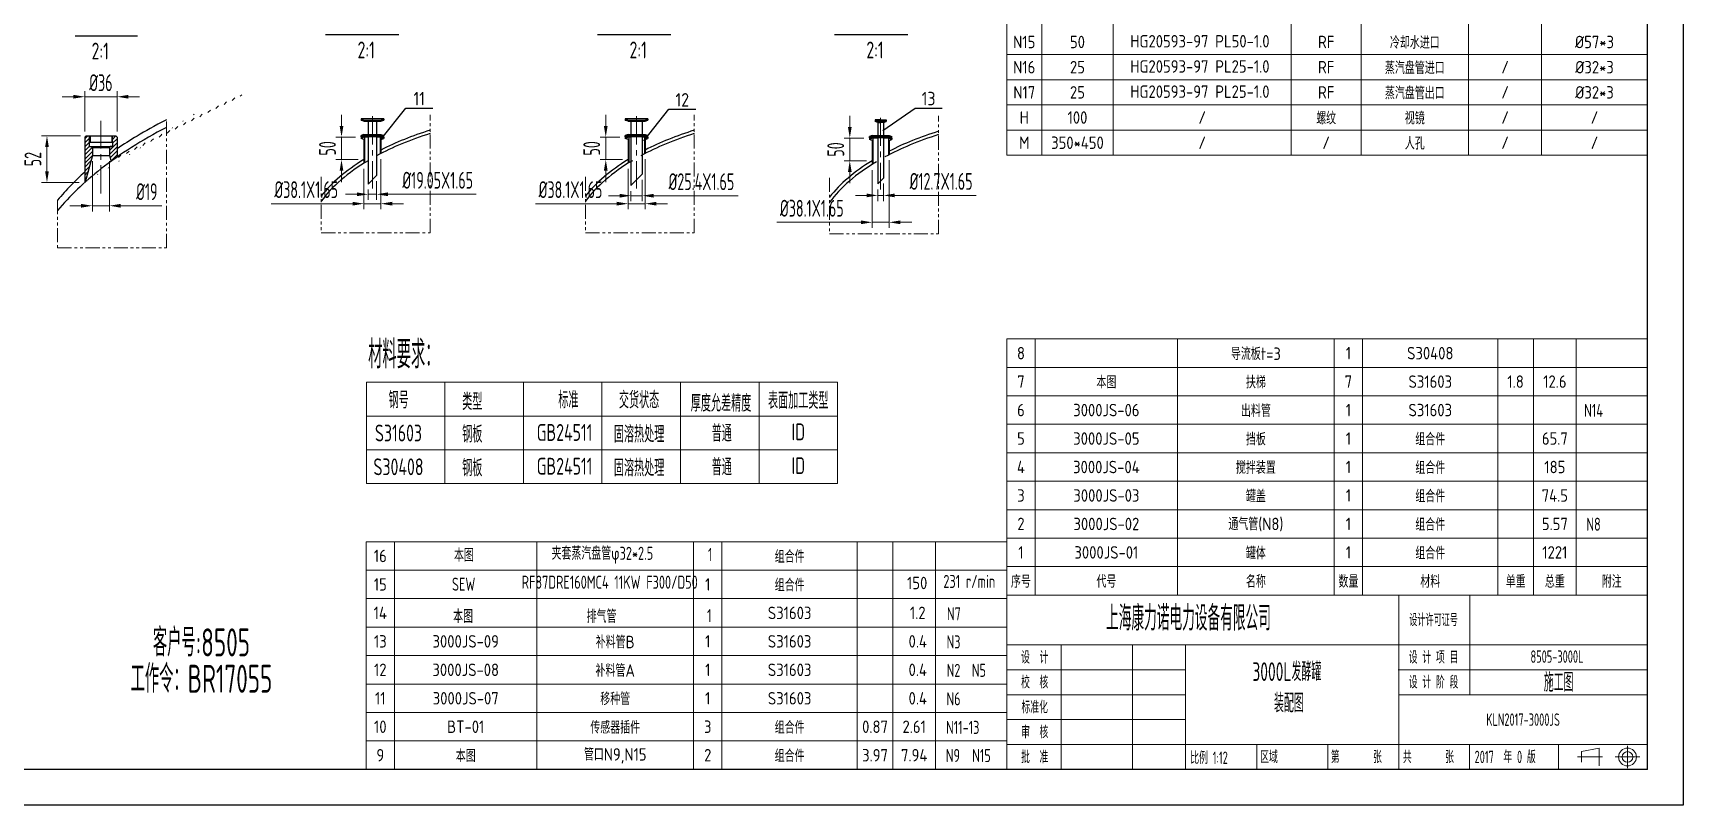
# Model space of a CAD drawing. Header units: millimetres. Extents: x -10 to 6019072, y -115569 to 2.
# Drawn here: x 6011729 to 6019072, y -115569 to -112132 of the extents above; entities that cross this region are included whole.
import ezdxf
from ezdxf.enums import TextEntityAlignment as Align

# ---------------------------------------------------------------- set-up
doc = ezdxf.new("R2010")
doc.units = ezdxf.units.MM
doc.header["$LTSCALE"] = 1000
for name, pattern in [('CENTER', [2, 1.25, -0.25, 0.25, -0.25]), ('DASHED', [0.75, 0.5, -0.25]), ('PHANTOM', [2.5, 1.25, -0.25, 0.25, -0.25, 0.25, -0.25])]:
    doc.linetypes.add(name, pattern=pattern)
doc.layers.get('0').update_dxf_attribs({"lineweight": 25})
for name, color, linetype in [('00', 7, 'Continuous'), ('item', 7, 'Continuous'), ('Layer4', 3, 'Continuous')]:
    doc.layers.add(name, color=color, linetype=linetype)
for name, color, linetype, lineweight in [('1轮廓实线层', 7, 'Continuous', 25), ('6文字层', 4, 'Continuous', 15), ('9双点划线层', 6, 'PHANTOM', 9), ('HATCH', 2, 'Continuous', 18), ('TXT', 4, 'Continuous', 18), ('中心线', 1, 'CENTER', 9), ('粗实线', 3, 'Continuous', 30), ('虚线', 4, 'DASHED', 9)]:
    doc.layers.add(name, color=color, linetype=linetype, lineweight=lineweight)
doc.styles.add('HZ', font='gbenor.shx', dxfattribs={"bigfont": 'gbcbig.shx'})
doc.styles.get("Standard").update_dxf_attribs({"font": 'gbenor.shx', "width": 0.707, "bigfont": 'gbcbig.shx'})
doc.dimstyles.new('STANDARD$0', dxfattribs={"dimscale": 50, "dimtxt": 1.5, "dimasz": 1, "dimexe": 0.5, "dimexo": 0.5, "dimgap": 0.5, "dimtad": 1, "dimdec": 1, "dimdsep": 46, "dimtxsty": 'Standard', "dimcen": 0.09, "dimclrd": 2, "dimclre": 2, "dimclrt": 2, "dimadec": 0, "dimazin": 0, "dimtfac": 1, "dimtdec": 1, "dimtmove": 0, "dimatfit": 3, "dimfxl": 0, "dimtolj": 1, "dimtzin": 0, "dimlwd": 13, "dimlwe": 13, "dimarcsym": 0})

# ---------------------------------------------------------------- blocks, each defined once
blk = doc.blocks.new('*D506')
at = {"layer": '00', "color": 2, "linetype": 'CENTER', "lineweight": 13, "transparency": 16777216}
for p, q in [((6011940, -112589.4), (6011766, -112589.4)), ((6011791, -112747.6), (6011791, -112639.4)), ((6011934, -112797.6), (6011766, -112797.6))]:
    blk.add_line(p, q, dxfattribs=at)
at = {"layer": '00', "color": 2, "linetype": 'CENTER', "transparency": 16777216}
for points in [[(6011782.7, -112639.4), (6011799.3, -112639.4), (6011791, -112589.4)], [(6011782.7, -112747.6), (6011799.3, -112747.6), (6011791, -112797.6)]]:
    blk.add_solid(points, dxfattribs=at)
at = {"layer": 'Defpoints', "color": 0, "linetype": 'CENTER', "transparency": 16777216}
for p in [(6011791, -112589.4), (6011965, -112589.4), (6011959, -112797.6)]:
    blk.add_point(p, dxfattribs=at)
at = {"layer": '00', "color": 2, "linetype": 'CENTER', "transparency": 16777216, "insert": (6011728.5, -112693.5), "char_height": 75, "attachment_point": 5, "rotation": 90}
blk.add_mtext('\\A1;{52}{}{}', dxfattribs=at)
blk = doc.blocks.new('*D507')
at = {"layer": '00', "color": 2, "linetype": 'CENTER', "lineweight": 13, "transparency": 16777216}
for p, q in [((6011909, -112415.8), (6011859, -112415.8)), ((6011959, -112570.4), (6011959, -112390.8)), ((6012103, -112415.8), (6011959, -112415.8)), ((6012103, -112570.4), (6012103, -112390.8)), ((6012153, -112415.8), (6012203, -112415.8))]:
    blk.add_line(p, q, dxfattribs=at)
at = {"layer": '00', "color": 2, "linetype": 'CENTER', "transparency": 16777216}
for points in [[(6011909, -112407.5), (6011909, -112424.1), (6011959, -112415.8)], [(6012153, -112407.5), (6012153, -112424.1), (6012103, -112415.8)]]:
    blk.add_solid(points, dxfattribs=at)
at = {"layer": 'Defpoints', "color": 0, "linetype": 'CENTER', "transparency": 16777216}
for p in [(6011959, -112415.8), (6011959, -112595.4), (6012103, -112595.4)]:
    blk.add_point(p, dxfattribs=at)
at = {"layer": '00', "color": 2, "linetype": 'CENTER', "transparency": 16777216, "insert": (6012031, -112353.3), "char_height": 75, "attachment_point": 5}
blk.add_mtext('\\A1;{%%c36}{}{}', dxfattribs=at)
blk = doc.blocks.new('*D508')
at = {"layer": '00', "color": 2, "linetype": 'CENTER', "lineweight": 13, "transparency": 16777216}
for p, q in [((6011993, -112702.4), (6011993, -112926.1)), ((6012069, -112702.4), (6012069, -112926.1)), ((6011943, -112901.1), (6011893, -112901.1)), ((6011993, -112901.1), (6012069, -112901.1)), ((6012119, -112901.1), (6012301.7, -112901.1))]:
    blk.add_line(p, q, dxfattribs=at)
at = {"layer": '00', "color": 2, "linetype": 'CENTER', "transparency": 16777216}
for points in [[(6011943, -112892.8), (6011943, -112909.5), (6011993, -112901.1)], [(6012119, -112892.8), (6012119, -112909.5), (6012069, -112901.1)]]:
    blk.add_solid(points, dxfattribs=at)
at = {"layer": 'Defpoints', "color": 0, "linetype": 'CENTER', "transparency": 16777216}
for p in [(6011993, -112677.4), (6012069, -112677.4), (6012069, -112901.1)]:
    blk.add_point(p, dxfattribs=at)
at = {"layer": '00', "color": 2, "linetype": 'CENTER', "transparency": 16777216, "insert": (6012235.4, -112838.6), "char_height": 75, "attachment_point": 5}
blk.add_mtext('\\A1;%%C19', dxfattribs=at)
blk = doc.blocks.new('*D547')
at = {"layer": '00', "color": 2, "linetype": 'CENTER', "lineweight": 13, "transparency": 16777216}
for p, q in [((6013101.8, -112545.6), (6013101.8, -112495.6)), ((6013163.8, -112595.6), (6013076.8, -112595.6)), ((6013101.8, -112595.6), (6013101.8, -112695.6)), ((6013176.1, -112695.6), (6013076.8, -112695.6)), ((6013101.8, -112745.6), (6013101.8, -112795.6))]:
    blk.add_line(p, q, dxfattribs=at)
at = {"layer": '00', "color": 2, "linetype": 'CENTER', "transparency": 16777216}
for points in [[(6013093.5, -112545.6), (6013110.2, -112545.6), (6013101.8, -112595.6)], [(6013093.5, -112745.6), (6013110.2, -112745.6), (6013101.8, -112695.6)]]:
    blk.add_solid(points, dxfattribs=at)
at = {"layer": 'Defpoints', "color": 0, "linetype": 'CENTER', "transparency": 16777216}
for p in [(6013188.8, -112595.6), (6013101.8, -112695.6), (6013201.1, -112695.6)]:
    blk.add_point(p, dxfattribs=at)
at = {"layer": '00', "color": 2, "linetype": 'CENTER', "transparency": 16777216, "insert": (6013039.3, -112645.6), "char_height": 75, "attachment_point": 5, "rotation": 90}
blk.add_mtext('\\A1;50', dxfattribs=at)
blk = doc.blocks.new('*D548')
at = {"layer": '00', "color": 2, "linetype": 'CENTER', "lineweight": 13, "transparency": 16777216}
for p, q in [((6013277.3, -112693.7), (6013277.3, -112916.9)), ((6013201.1, -112737), (6013201.1, -112916.9)), ((6013151.1, -112891.9), (6012788.5, -112891.9)), ((6013277.3, -112891.9), (6013201.1, -112891.9)), ((6013327.3, -112891.9), (6013377.3, -112891.9))]:
    blk.add_line(p, q, dxfattribs=at)
at = {"layer": '00', "color": 2, "linetype": 'CENTER', "transparency": 16777216}
for points in [[(6013151.1, -112883.6), (6013151.1, -112900.2), (6013201.1, -112891.9)], [(6013327.3, -112883.6), (6013327.3, -112900.2), (6013277.3, -112891.9)]]:
    blk.add_solid(points, dxfattribs=at)
at = {"layer": 'Defpoints', "color": 0, "linetype": 'CENTER', "transparency": 16777216}
for p in [(6013201.1, -112712), (6013277.3, -112668.7), (6013201.1, -112891.9)]:
    blk.add_point(p, dxfattribs=at)
at = {"layer": '00', "color": 2, "linetype": 'CENTER', "transparency": 16777216, "insert": (6012944.8, -112829.4), "char_height": 75, "attachment_point": 5}
blk.add_mtext('\\A1;{%%c38.1X1.65', dxfattribs=at)
blk = doc.blocks.new('*D549')
at = {"layer": '00', "color": 2, "linetype": 'CENTER', "lineweight": 13, "transparency": 16777216}
for p, q in [((6013170.1, -112850.1), (6013120.1, -112850.1)), ((6013220.1, -112829.4), (6013220.1, -112875.1)), ((6013220.1, -112850.1), (6013258.2, -112850.1)), ((6013258.2, -112791.3), (6013258.2, -112875.1)), ((6013308.2, -112850.1), (6013701.8, -112850.1))]:
    blk.add_line(p, q, dxfattribs=at)
at = {"layer": '00', "color": 2, "linetype": 'CENTER', "transparency": 16777216}
for points in [[(6013170.1, -112841.8), (6013170.1, -112858.4), (6013220.1, -112850.1)], [(6013308.2, -112841.8), (6013308.2, -112858.4), (6013258.2, -112850.1)]]:
    blk.add_solid(points, dxfattribs=at)
at = {"layer": 'Defpoints', "color": 0, "linetype": 'CENTER', "transparency": 16777216}
for p in [(6013258.2, -112766.3), (6013220.1, -112804.4), (6013258.2, -112850.1)]:
    blk.add_point(p, dxfattribs=at)
at = {"layer": '00', "color": 2, "linetype": 'CENTER', "transparency": 16777216, "insert": (6013530, -112787.6), "char_height": 75, "attachment_point": 5}
blk.add_mtext('\\A1;{%%c19.05X1.65', dxfattribs=at)
blk = doc.blocks.new('*D557')
at = {"layer": '00', "color": 2, "linetype": 'CENTER', "lineweight": 13, "transparency": 16777216}
for p, q in [((6014277.9, -112545.6), (6014277.9, -112495.6)), ((6014339.8, -112595.6), (6014252.9, -112595.6)), ((6014277.9, -112595.6), (6014277.9, -112695.6)), ((6014352.1, -112695.6), (6014252.9, -112695.6)), ((6014277.9, -112745.6), (6014277.9, -112795.6))]:
    blk.add_line(p, q, dxfattribs=at)
at = {"layer": '00', "color": 2, "linetype": 'CENTER', "transparency": 16777216}
for points in [[(6014269.5, -112545.6), (6014286.2, -112545.6), (6014277.9, -112595.6)], [(6014269.5, -112745.6), (6014286.2, -112745.6), (6014277.9, -112695.6)]]:
    blk.add_solid(points, dxfattribs=at)
at = {"layer": 'Defpoints', "color": 0, "linetype": 'CENTER', "transparency": 16777216}
for p in [(6014364.8, -112595.6), (6014277.9, -112695.6), (6014377.1, -112695.6)]:
    blk.add_point(p, dxfattribs=at)
at = {"layer": '00', "color": 2, "linetype": 'CENTER', "transparency": 16777216, "insert": (6014215.4, -112645.6), "char_height": 75, "attachment_point": 5, "rotation": 90}
blk.add_mtext('\\A1;50', dxfattribs=at)
blk = doc.blocks.new('*D558')
at = {"layer": '00', "color": 2, "linetype": 'CENTER', "lineweight": 13, "transparency": 16777216}
for p, q in [((6014453.3, -112693.7), (6014453.3, -112916.9)), ((6014377.1, -112737), (6014377.1, -112916.9)), ((6014327.1, -112891.9), (6013964.6, -112891.9)), ((6014453.3, -112891.9), (6014377.1, -112891.9)), ((6014503.3, -112891.9), (6014553.3, -112891.9))]:
    blk.add_line(p, q, dxfattribs=at)
at = {"layer": '00', "color": 2, "linetype": 'CENTER', "transparency": 16777216}
for points in [[(6014327.1, -112883.6), (6014327.1, -112900.2), (6014377.1, -112891.9)], [(6014503.3, -112883.6), (6014503.3, -112900.2), (6014453.3, -112891.9)]]:
    blk.add_solid(points, dxfattribs=at)
at = {"layer": 'Defpoints', "color": 0, "linetype": 'CENTER', "transparency": 16777216}
for p in [(6014377.1, -112712), (6014453.3, -112668.7), (6014377.1, -112891.9)]:
    blk.add_point(p, dxfattribs=at)
at = {"layer": '00', "color": 2, "linetype": 'CENTER', "transparency": 16777216, "insert": (6014120.9, -112829.4), "char_height": 75, "attachment_point": 5}
blk.add_mtext('\\A1;{%%c38.1X1.65', dxfattribs=at)
blk = doc.blocks.new('*D559')
at = {"layer": '00', "color": 2, "linetype": 'CENTER', "lineweight": 13, "transparency": 16777216}
for p, q in [((6014440.6, -112785), (6014440.6, -112881.4)), ((6014339.8, -112856.4), (6014289.8, -112856.4)), ((6014389.8, -112835.8), (6014389.8, -112881.4)), ((6014389.8, -112856.4), (6014440.6, -112856.4)), ((6014490.6, -112856.4), (6014866.4, -112856.4))]:
    blk.add_line(p, q, dxfattribs=at)
at = {"layer": '00', "color": 2, "linetype": 'CENTER', "transparency": 16777216}
for points in [[(6014339.8, -112848.1), (6014339.8, -112864.8), (6014389.8, -112856.4)], [(6014490.6, -112848.1), (6014490.6, -112864.8), (6014440.6, -112856.4)]]:
    blk.add_solid(points, dxfattribs=at)
at = {"layer": 'Defpoints', "color": 0, "linetype": 'CENTER', "transparency": 16777216}
for p in [(6014440.6, -112760), (6014389.8, -112810.8), (6014440.6, -112856.4)]:
    blk.add_point(p, dxfattribs=at)
at = {"layer": '00', "color": 2, "linetype": 'CENTER', "transparency": 16777216, "insert": (6014703.5, -112793.9), "char_height": 75, "attachment_point": 5}
blk.add_mtext('\\A1;{%%c25.4X1.65', dxfattribs=at)
blk = doc.blocks.new('*D560')
at = {"layer": '00', "color": 2, "linetype": 'CENTER', "lineweight": 13, "transparency": 16777216}
for p, q in [((6015363.9, -112550.5), (6015363.9, -112500.5)), ((6015425.9, -112600.5), (6015338.9, -112600.5)), ((6015363.9, -112600.5), (6015363.9, -112700.6)), ((6015438.2, -112700.6), (6015338.9, -112700.6)), ((6015363.9, -112750.6), (6015363.9, -112800.6))]:
    blk.add_line(p, q, dxfattribs=at)
at = {"layer": '00', "color": 2, "linetype": 'CENTER', "transparency": 16777216}
for points in [[(6015355.6, -112550.5), (6015372.3, -112550.5), (6015363.9, -112600.5)], [(6015355.6, -112750.6), (6015372.3, -112750.6), (6015363.9, -112700.6)]]:
    blk.add_solid(points, dxfattribs=at)
at = {"layer": 'Defpoints', "color": 0, "linetype": 'CENTER', "transparency": 16777216}
for p in [(6015450.9, -112600.5), (6015363.9, -112700.6), (6015463.2, -112700.6)]:
    blk.add_point(p, dxfattribs=at)
at = {"layer": '00', "color": 2, "linetype": 'CENTER', "transparency": 16777216, "insert": (6015301.4, -112650.6), "char_height": 75, "attachment_point": 5, "rotation": 90}
blk.add_mtext('\\A1;50', dxfattribs=at)
blk = doc.blocks.new('*D561')
at = {"layer": '00', "color": 2, "linetype": 'CENTER', "lineweight": 13, "transparency": 16777216}
for p, q in [((6015539.4, -112698.7), (6015539.4, -112999.8)), ((6015463.2, -112742), (6015463.2, -112999.8)), ((6015413.2, -112974.8), (6015038.6, -112974.8)), ((6015539.4, -112974.8), (6015463.2, -112974.8)), ((6015589.4, -112974.8), (6015639.4, -112974.8))]:
    blk.add_line(p, q, dxfattribs=at)
at = {"layer": '00', "color": 2, "linetype": 'CENTER', "transparency": 16777216}
for points in [[(6015413.2, -112966.4), (6015413.2, -112983.1), (6015463.2, -112974.8)], [(6015589.4, -112966.4), (6015589.4, -112983.1), (6015539.4, -112974.8)]]:
    blk.add_solid(points, dxfattribs=at)
at = {"layer": 'Defpoints', "color": 0, "linetype": 'CENTER', "transparency": 16777216}
for p in [(6015463.2, -112717), (6015539.4, -112673.7), (6015463.2, -112974.8)]:
    blk.add_point(p, dxfattribs=at)
at = {"layer": '00', "color": 2, "linetype": 'CENTER', "transparency": 16777216, "insert": (6015194.9, -112912.3), "char_height": 75, "attachment_point": 5}
blk.add_mtext('\\A1;{%%c38.1X1.65', dxfattribs=at)
blk = doc.blocks.new('*D562')
at = {"layer": '00', "color": 2, "linetype": 'CENTER', "lineweight": 13, "transparency": 16777216}
for p, q in [((6015438.6, -112855.1), (6015388.6, -112855.1)), ((6015488.6, -112828.1), (6015488.6, -112880.1)), ((6015488.6, -112855.1), (6015514, -112855.1)), ((6015514, -112802.7), (6015514, -112880.1)), ((6015564, -112855.1), (6015926.5, -112855.1))]:
    blk.add_line(p, q, dxfattribs=at)
at = {"layer": '00', "color": 2, "linetype": 'CENTER', "transparency": 16777216}
for points in [[(6015438.6, -112846.8), (6015438.6, -112863.4), (6015488.6, -112855.1)], [(6015564, -112846.8), (6015564, -112863.4), (6015514, -112855.1)]]:
    blk.add_solid(points, dxfattribs=at)
at = {"layer": 'Defpoints', "color": 0, "linetype": 'CENTER', "transparency": 16777216}
for p in [(6015514, -112777.7), (6015488.6, -112803.1), (6015514, -112855.1)]:
    blk.add_point(p, dxfattribs=at)
at = {"layer": '00', "color": 2, "linetype": 'CENTER', "transparency": 16777216, "insert": (6015770.3, -112792.6), "char_height": 75, "attachment_point": 5}
blk.add_mtext('\\A1;{%%c12.7X1.65', dxfattribs=at)

msp = doc.modelspace()

# ---------------------------------------------------------------- hatches: boundary and pattern name
at = {"layer": 'HATCH'}
h = msp.add_hatch(dxfattribs=at)
h.set_pattern_fill('ANSI31', color=256, scale=4, style=0)
h.set_pattern_definition([(45, (5941871.257, -61870.678), (-8.9802561, 8.9802561), [])])
edge = h.paths.add_edge_path()
edge.add_line((6011993.01, -112642.23), (6011990.24, -112637.43))
edge.add_line((6011990.24, -112637.43), (6011979.01, -112637.43))
edge.add_line((6011979.01, -112637.43), (6011979.01, -112617.43))
edge.add_line((6011979.01, -112617.43), (6011979.01, -112589.43))
edge.add_line((6011979.01, -112589.43), (6011965.01, -112589.43))
edge.add_line((6011965.01, -112589.43), (6011959.01, -112595.43))
edge.add_line((6011959.01, -112595.43), (6011959.01, -112797.62))
edge.add_ellipse((6014053.84, -113383.22), major_axis=(-2400, 0), ratio=0.5, start_angle=330.675792, end_angle=330.790987, ccw=False)
edge.add_line((6011961.37, -112795.52), (6011993.01, -112677.43))
edge.add_line((6011993.01, -112677.43), (6011993.01, -112642.23))
edge = h.paths.add_edge_path()
edge.add_line((6012103.01, -112595.43), (6012097.01, -112589.43))
edge.add_line((6012097.01, -112589.43), (6012083.01, -112589.43))
edge.add_line((6012083.01, -112589.43), (6012083.01, -112617.43))
edge.add_line((6012083.01, -112617.43), (6012083.01, -112637.43))
edge.add_line((6012083.01, -112637.43), (6012071.78, -112637.43))
edge.add_line((6012071.78, -112637.43), (6012069.01, -112642.23))
edge.add_line((6012069.01, -112642.23), (6012069.01, -112677.43))
edge.add_line((6012069.01, -112677.43), (6012075.99, -112703.49))
edge.add_ellipse((6014053.84, -113383.22), major_axis=(-2400, 0), ratio=0.5, start_angle=324.374866, end_angle=325.497621, ccw=False)
edge.add_line((6012103.01, -112684.24), (6012103.01, -112595.43))
h.paths.add_polyline_path([(6012083.01, -112589.43), (6012079.01, -112589.43), (6012079.01, -112617.43), (6012083.01, -112617.43)], flags=17)
h.paths.add_polyline_path([(6011983.01, -112589.43), (6011979.01, -112589.43), (6011979.01, -112617.43), (6011983.01, -112617.43)], flags=17)

# ---------------------------------------------------------------- linework, layer by layer
for p, q in [((6019072.01, -106159.92), (6019072.01, -115568.88)), ((6018913.61, -115410.48), (6018913.61, -106318.32)), ((6018913.61, -115410.48), (6006146.57, -115410.48)), ((6019072.01, -115568.88), (6005750.57, -115568.88))]:
    msp.add_line(p, q)
at = {"layer": '1轮廓实线层', "ltscale": 14}
for p, q in [((6013188.77, -112514.09), (6013188.77, -112519.79)), ((6013289.57, -112514.09), (6013188.77, -112514.09)), ((6013201.07, -112524.26), (6013188.77, -112519.79)), ((6013188.77, -112519.79), (6013289.57, -112519.79)), ((6013201.07, -112524.26), (6013277.27, -112524.26)), ((6013220.12, -112524.26), (6013220.12, -112584.01)), ((6013258.22, -112524.26), (6013258.22, -112584.01)), ((6013277.27, -112524.26), (6013289.57, -112519.79)), ((6013289.57, -112514.09), (6013289.57, -112519.79)), ((6014364.82, -112514.09), (6014364.82, -112519.79)), ((6014465.62, -112514.09), (6014364.82, -112514.09)), ((6014377.12, -112524.26), (6014364.82, -112519.79)), ((6014364.82, -112519.79), (6014465.62, -112519.79)), ((6014377.12, -112524.26), (6014453.32, -112524.26)), ((6014389.82, -112524.26), (6014389.82, -112584.01)), ((6014440.62, -112524.26), (6014440.62, -112584.01)), ((6014453.32, -112524.26), (6014465.62, -112519.79)), ((6014465.62, -112514.09), (6014465.62, -112519.79)), ((6015501.29, -112518.98), (6015476.29, -112518.98)), ((6015476.29, -112518.98), (6015476.29, -112526.18)), ((6015501.29, -112526.18), (6015476.29, -112526.18)), ((6015488.59, -112530.66), (6015476.29, -112526.18)), ((6015488.59, -112530.66), (6015488.59, -112589)), ((6015488.59, -112530.66), (6015501.29, -112530.66)), ((6015501.29, -112518.98), (6015526.29, -112518.98)), ((6015501.29, -112526.18), (6015526.29, -112526.18)), ((6015513.99, -112530.66), (6015501.29, -112530.66)), ((6015513.99, -112530.66), (6015526.29, -112526.18)), ((6015513.99, -112530.66), (6015513.99, -112589)), ((6015526.29, -112518.98), (6015526.29, -112526.18)), ((6011965.01, -112589.43), (6011959.01, -112595.43)), ((6011959.01, -112595.43), (6011959.01, -112797.62)), ((6011965.01, -112589.43), (6012097.01, -112589.43)), ((6011979.01, -112617.43), (6012083.01, -112617.43)), ((6011979.01, -112617.43), (6011979.01, -112637.43)), ((6011979.01, -112637.43), (6011990.24, -112637.43)), ((6011983.01, -112589.43), (6011983.01, -112617.43)), ((6011990.24, -112637.43), (6012083.01, -112637.43)), ((6011993.01, -112642.23), (6011990.24, -112637.43)), ((6011993.01, -112642.23), (6012069.01, -112642.23)), ((6011993.01, -112642.23), (6011993.01, -112677.43)), ((6012069.01, -112642.23), (6012071.78, -112637.43)), ((6012069.01, -112642.23), (6012069.01, -112677.43)), ((6012083.01, -112637.43), (6012071.78, -112637.43)), ((6012079.01, -112589.43), (6012079.01, -112617.43)), ((6012083.01, -112617.43), (6012083.01, -112637.43)), ((6012097.01, -112589.43), (6012103.01, -112595.43)), ((6012103.01, -112595.43), (6012103.01, -112684.24)), ((6013201.07, -112584.01), (6013188.77, -112588.48)), ((6013188.77, -112594.18), (6013188.77, -112588.48)), ((6013188.77, -112588.48), (6013289.57, -112588.48)), ((6013289.57, -112594.18), (6013188.77, -112594.18)), ((6013188.77, -112595.55), (6013188.77, -112601.25)), ((6013220.12, -112595.55), (6013188.77, -112595.55)), ((6013201.07, -112605.73), (6013188.77, -112601.25)), ((6013201.07, -112584.01), (6013277.27, -112584.01)), ((6013201.07, -112605.73), (6013201.07, -112712)), ((6013204.37, -112595.55), (6013204.37, -112709.94)), ((6013220.12, -112594.18), (6013220.12, -112804.42)), ((6013258.22, -112594.18), (6013258.22, -112766.32)), ((6013289.57, -112595.55), (6013258.22, -112595.55)), ((6013273.97, -112595.55), (6013273.97, -112670.39)), ((6013277.27, -112584.01), (6013289.57, -112588.48)), ((6013277.27, -112605.73), (6013289.57, -112601.25)), ((6013277.27, -112605.73), (6013277.27, -112668.68)), ((6013289.57, -112594.18), (6013289.57, -112588.48)), ((6013289.57, -112595.55), (6013289.57, -112601.25)), ((6014377.12, -112584.01), (6014364.82, -112588.48)), ((6014364.82, -112594.18), (6014364.82, -112588.48)), ((6014364.82, -112588.48), (6014465.62, -112588.48)), ((6014465.62, -112594.18), (6014364.82, -112594.18)), ((6014364.82, -112595.55), (6014364.82, -112601.25)), ((6014389.82, -112595.55), (6014364.82, -112595.55)), ((6014377.12, -112605.73), (6014364.82, -112601.25)), ((6014377.12, -112584.01), (6014453.32, -112584.01)), ((6014377.12, -112605.73), (6014377.12, -112712)), ((6014380.42, -112595.55), (6014380.42, -112709.94)), ((6014389.82, -112594.18), (6014389.82, -112810.77)), ((6014440.62, -112594.18), (6014440.62, -112759.97)), ((6014465.62, -112595.55), (6014440.62, -112595.55)), ((6014450.02, -112595.55), (6014450.02, -112670.39)), ((6014453.32, -112584.01), (6014465.62, -112588.48)), ((6014453.32, -112605.73), (6014465.62, -112601.25)), ((6014453.32, -112605.73), (6014453.32, -112668.68)), ((6014465.62, -112594.18), (6014465.62, -112588.48)), ((6014465.62, -112595.55), (6014465.62, -112601.25)), ((6015463.19, -112589), (6015450.89, -112593.48)), ((6015450.89, -112599.18), (6015450.89, -112593.48)), ((6015450.89, -112593.48), (6015551.69, -112593.48)), ((6015551.69, -112599.18), (6015450.89, -112599.18)), ((6015450.89, -112600.55), (6015450.89, -112606.25)), ((6015488.59, -112600.55), (6015450.89, -112600.55)), ((6015463.19, -112610.72), (6015450.89, -112606.25)), ((6015463.19, -112589), (6015539.39, -112589)), ((6015463.19, -112610.72), (6015463.19, -112717)), ((6015466.49, -112600.55), (6015466.49, -112714.94)), ((6015488.59, -112599.18), (6015488.59, -112803.07)), ((6015513.99, -112599.18), (6015513.99, -112777.67)), ((6015551.69, -112600.55), (6015513.99, -112600.55)), ((6015536.09, -112600.55), (6015536.09, -112675.39)), ((6015539.39, -112589), (6015551.69, -112593.48)), ((6015539.39, -112610.72), (6015551.69, -112606.25)), ((6015539.39, -112610.72), (6015539.39, -112673.68)), ((6015551.69, -112599.18), (6015551.69, -112593.48)), ((6015551.69, -112600.55), (6015551.69, -112606.25)), ((6011993.01, -112677.43), (6011961.37, -112795.52)), ((6011993.01, -112677.43), (6012069.01, -112677.43)), ((6012069.01, -112677.43), (6012075.99, -112703.49)), ((6013258.22, -112766.32), (6013220.12, -112804.42)), ((6014440.62, -112759.97), (6014389.82, -112810.77))]:
    msp.add_line(p, q, dxfattribs=at)
for centre, major_axis, ratio, start_param, end_param in [((6014053.84, -113383.22), (-2400, 0), 0.5, -0.7648364, -0.5682476), ((6014139.14, -113086.1), (-1214.67, 0), 0.506079, -1.0127612, -0.7819329), ((6015315.2, -113086.1), (-1214.67, 0), 0.506079, -1.0127612, -0.7819329), ((6016401.26, -113091.09), (-1214.67, 0), 0.506079, -1.0127612, -0.7819329), ((6014139.14, -113086.1), (-1214.67, 0), 0.506079, -0.6883645, -0.3816615), ((6014139.14, -113086.1), (-1199.9, 0), 0.5, -0.6983334, -0.3497185), ((6015315.2, -113086.1), (-1214.67, 0), 0.506079, -0.6883645, -0.3816615), ((6015315.2, -113086.1), (-1199.9, 0), 0.5, -0.6983334, -0.3497185), ((6016401.26, -113091.09), (-1214.67, 0), 0.506079, -0.6883645, -0.3816615), ((6016401.26, -113091.09), (-1199.9, 0), 0.5, -0.6983334, -0.3497185), ((6014053.84, -113383.22), (-2400, 0), 0.5, -0.5682476, -0.3944849)]:
    msp.add_ellipse(centre, major_axis=major_axis, ratio=ratio, start_param=start_param, end_param=end_param, dxfattribs=at)
at = {"layer": '1轮廓实线层'}
for centre in [(6014139.14, -113086.1), (6015315.2, -113086.1), (6016401.26, -113091.09)]:
    msp.add_ellipse(centre, major_axis=(-1199.9, 0), ratio=0.5, start_param=-1.00506, end_param=-0.7463645, dxfattribs=at)
at = {"layer": '1轮廓实线层', "ltscale": 14}
for points, knots in [([(6012322.25, -112518.55), (6012268.16, -112546.67), (6012229.4, -112568.36), (6012161.38, -112609.31), (6012131.63, -112628.34), (6012103.01, -112647.81)], [5.51834892, 5.51834892, 5.51834892, 5.51834892, 5.59003038, 5.59003038, 5.64943736, 5.64943736, 5.64943736, 5.64943736]), ([(6011959.01, -112751.21), (6011937.73, -112770.35), (6011917.45, -112789.81), (6011876.92, -112831.37), (6011856.9, -112853.54), (6011838.17, -112876.03)], [5.77595022, 5.77595022, 5.77595022, 5.77595022, 5.82950749, 5.82950749, 5.8887004, 5.8887004, 5.8887004, 5.8887004])]:
    msp.add_open_spline(points, degree=3, knots=knots, dxfattribs=at)
at = {"layer": '6文字层', "lineweight": 15}
for p, q in [((6016062.34, -110510.52), (6016062.34, -112676.54)), ((6016218.56, -110658.2), (6016218.56, -112676.54)), ((6016535.72, -110658.2), (6016535.72, -112676.54)), ((6017328.71, -110658.2), (6017328.71, -112676.54)), ((6017639.03, -110658.2), (6017639.03, -112676.54)), ((6018117.85, -110658.2), (6018117.85, -112676.54)), ((6018442.56, -110658.2), (6018442.56, -112676.54)), ((6016062.34, -112228.01), (6018913.61, -112228.01)), ((6016062.34, -112340.14), (6018913.61, -112340.14)), ((6016062.34, -112452.27), (6018913.61, -112452.27)), ((6016062.34, -112564.4), (6018913.61, -112564.4)), ((6016062.34, -112676.54), (6018913.61, -112676.54)), ((6017807.06, -115410.48), (6017807.06, -114634.32)), ((6018123.22, -115077.84), (6018123.22, -114634.32)), ((6018913.61, -114856.08), (6016062.34, -114856.08)), ((6016305.32, -115410.48), (6016305.32, -114856.08)), ((6016621.48, -115410.48), (6016621.48, -114856.08)), ((6016858.59, -115410.48), (6016858.59, -114856.08)), ((6016858.59, -114966.96), (6016062.34, -114966.96)), ((6018913.61, -114966.96), (6017804.49, -114966.96)), ((6016858.59, -115077.84), (6016062.34, -115077.84)), ((6018913.61, -115077.84), (6017807.06, -115077.84)), ((6016858.59, -115188.72), (6016062.34, -115188.72)), ((6018913.61, -115299.6), (6016062.34, -115299.6)), ((6017174.75, -115410.48), (6017174.75, -115299.6)), ((6017490.91, -115410.48), (6017490.91, -115299.6)), ((6018121.61, -115410.48), (6018121.61, -115299.6)), ((6018518.58, -115410.48), (6018518.58, -115299.6))]:
    msp.add_line(p, q, dxfattribs=at)
at = {"layer": '6文字层', "linetype": 'Continuous', "ltscale": 10}
for p, q in [((6016062.34, -114507.6), (6016062.34, -113493.84)), ((6016062.34, -113493.84), (6018913.54, -113493.84)), ((6016189.06, -114507.6), (6016189.06, -113493.84)), ((6016822.66, -114507.6), (6016822.66, -113493.84)), ((6017519.62, -114507.6), (6017519.62, -113493.84)), ((6017646.34, -114507.6), (6017646.34, -113493.84)), ((6018248.26, -114507.6), (6018248.26, -113493.84)), ((6018406.66, -114507.6), (6018406.66, -113493.84)), ((6018596.74, -114507.6), (6018596.74, -113493.84)), ((6016062.34, -113620.56), (6018913.54, -113620.56)), ((6016062.34, -113747.28), (6018913.54, -113747.28)), ((6016062.34, -113874), (6018913.54, -113874)), ((6016062.34, -114000.72), (6018913.54, -114000.72)), ((6016062.34, -114127.44), (6018913.54, -114127.44)), ((6016062.34, -114254.16), (6018913.54, -114254.16)), ((6013211.14, -115410.48), (6013211.14, -114396.72)), ((6013211.14, -114396.72), (6016062.34, -114396.72)), ((6013337.86, -115410.48), (6013337.86, -114396.72)), ((6013971.46, -115410.48), (6013971.46, -114396.72)), ((6014668.42, -115410.48), (6014668.42, -114396.72)), ((6014795.14, -115410.48), (6014795.14, -114396.72)), ((6015397.06, -115410.48), (6015397.06, -114396.72)), ((6015555.46, -115410.48), (6015555.46, -114396.72)), ((6015745.54, -115410.48), (6015745.54, -114396.72)), ((6016062.34, -114380.88), (6018913.54, -114380.88)), ((6013211.14, -114523.44), (6016062.34, -114523.44)), ((6013211.14, -114650.16), (6016062.34, -114650.16)), ((6013211.14, -114776.88), (6016062.34, -114776.88)), ((6013211.14, -114903.6), (6016062.34, -114903.6)), ((6013211.14, -115030.32), (6016062.34, -115030.32)), ((6013211.14, -115157.04), (6016062.34, -115157.04)), ((6013211.14, -115283.76), (6016062.34, -115283.76))]:
    msp.add_line(p, q, dxfattribs=at)
at = {"layer": '6文字层'}
for p, q in [((6013212.51, -114138.3), (6013212.51, -113687.11)), ((6013212.51, -113687.11), (6015309.49, -113687.11)), ((6013562.01, -113687.11), (6013562.01, -114138.3)), ((6013911.51, -113687.11), (6013911.51, -114138.3)), ((6014261, -113687.11), (6014261, -114138.3)), ((6014610.5, -113687.11), (6014610.5, -114138.3)), ((6014960, -113687.11), (6014960, -114138.3)), ((6015309.49, -113687.11), (6015309.49, -114138.3)), ((6013212.51, -113837.5), (6015309.49, -113837.5)), ((6013212.51, -113987.9), (6015309.49, -113987.9)), ((6013212.51, -114138.3), (6015309.49, -114138.3)), ((6018913.61, -114634.32), (6016062.34, -114634.32))]:
    msp.add_line(p, q, dxfattribs=at)
at = {"layer": '6文字层', "linetype": 'Continuous'}
for p, q in [((6016062.34, -114634.32), (6016062.34, -114507.6)), ((6016062.34, -114507.6), (6018913.54, -114507.6)), ((6016189.06, -114634.32), (6016189.06, -114507.6)), ((6016822.66, -114634.32), (6016822.66, -114507.6)), ((6017519.62, -114634.32), (6017519.62, -114507.6)), ((6017646.34, -114634.32), (6017646.34, -114507.6)), ((6018248.26, -114634.32), (6018248.26, -114507.6)), ((6018406.66, -114634.32), (6018406.66, -114507.6)), ((6018596.74, -114634.32), (6018596.74, -114507.6))]:
    msp.add_line(p, q, dxfattribs=at)
at = {"layer": '6文字层', "color": 3}
msp.add_line((6016062.34, -115410.48), (6016062.34, -114634.32), dxfattribs=at)
at = {"layer": '6文字层', "ltscale": 50}
for p, q in [((6016062.34, -114634.32), (6018913.61, -114634.32)), ((6018620.09, -115331.28), (6018699.29, -115315.44)), ((6018620.09, -115378.8), (6018620.09, -115331.28)), ((6018699.29, -115394.64), (6018699.29, -115315.44))]:
    msp.add_line(p, q, dxfattribs=at)
at = {"layer": '6文字层', "ltscale": 0.05}
for p, q in [((6018602.37, -115355.04), (6018713.06, -115355.04)), ((6018769.69, -115355.04), (6018880.39, -115355.04)), ((6018825.04, -115305.61), (6018825.04, -115404.47))]:
    msp.add_line(p, q, dxfattribs=at)
at = {"layer": '6文字层', "color": 7, "linetype": 'Continuous', "ltscale": 10}
msp.add_line((6013211.14, -115410.48), (6016062.34, -115410.48), dxfattribs=at)
at = {"layer": '6文字层', "ltscale": 50}
for radius in [39.6, 23.76]:
    msp.add_circle((6018825.04, -115355.04), radius, dxfattribs=at)
at = {"layer": '9双点划线层', "ltscale": 0.05}
for p, q in [((6013495.95, -113021.52), (6013495.95, -112496.18)), ((6014672, -113021.52), (6014672, -112496.18)), ((6012322.25, -113089.12), (6012322.25, -112518.55)), ((6015758.07, -113026.51), (6015758.07, -112501.17)), ((6013011.87, -112771.92), (6013011.87, -113021.52)), ((6014187.93, -112771.92), (6014187.93, -113021.52)), ((6015273.99, -112776.92), (6015273.99, -113026.51)), ((6011838.17, -112876.03), (6011838.17, -113089.12)), ((6013011.87, -113021.52), (6013495.95, -113021.52)), ((6014187.93, -113021.52), (6014672, -113021.52)), ((6015273.99, -113026.51), (6015758.07, -113026.51)), ((6011838.17, -113089.12), (6012322.25, -113089.12))]:
    msp.add_line(p, q, dxfattribs=at)
at = {"layer": 'item', "color": 1, "linetype": 'Continuous', "ltscale": 10}
for p, q in [((6013277.27, -112605.73), (6013387.83, -112465.93)), ((6013387.83, -112465.93), (6013507.83, -112465.93)), ((6014447.8, -112611.43), (6014558.35, -112471.63)), ((6014558.35, -112471.63), (6014678.35, -112471.63)), ((6015511.22, -112566.8), (6015654.64, -112465.93)), ((6015654.64, -112465.93), (6015774.64, -112465.93))]:
    msp.add_line(p, q, dxfattribs=at)
at = {"layer": 'Layer4'}
for p, q in [((6011916.73, -112144.31), (6012194.11, -112144.31)), ((6013031.12, -112138.1), (6013357.19, -112138.1)), ((6014241.53, -112138.1), (6014567.59, -112138.1)), ((6015295.42, -112138.1), (6015621.48, -112138.1))]:
    msp.add_line(p, q, dxfattribs=at)
at = {"layer": 'TXT'}
for p, q in [((6011979.01, -112589.43), (6011979.01, -112617.43)), ((6012083.01, -112589.43), (6012083.01, -112617.43))]:
    msp.add_line(p, q, dxfattribs=at)
at = {"layer": '中心线', "ltscale": 0.1}
for p, q in [((6012031.01, -112846.11), (6012031.01, -112522.41)), ((6013239.17, -112502.99), (6013239.17, -112823.62)), ((6014415.22, -112502.99), (6014415.22, -112823.62)), ((6015501.29, -112509.38), (6015501.29, -112828.61)), ((6013195.57, -112596.87), (6013195.57, -112589)), ((6013195.57, -112592.87), (6013195.57, -112600.74)), ((6013282.77, -112596.87), (6013282.77, -112589)), ((6013282.77, -112592.87), (6013282.77, -112600.74)), ((6014371.62, -112596.87), (6014371.62, -112589)), ((6014371.62, -112592.87), (6014371.62, -112600.74)), ((6014458.82, -112596.87), (6014458.82, -112589)), ((6014458.82, -112592.87), (6014458.82, -112600.74)), ((6015457.69, -112601.86), (6015457.69, -112593.99)), ((6015457.69, -112597.86), (6015457.69, -112605.73)), ((6015544.89, -112601.86), (6015544.89, -112593.99)), ((6015544.89, -112597.86), (6015544.89, -112605.73))]:
    msp.add_line(p, q, dxfattribs=at)
at = {"layer": '粗实线'}
msp.add_line((6015513.99, -112777.67), (6015488.59, -112803.07), dxfattribs=at)
at = {"layer": '虚线', "ltscale": 0.1}
for p, q in [((6015479.29, -112518.98), (6015479.29, -112522.78)), ((6015483.29, -112520.98), (6015480.16, -112523.32)), ((6015483.29, -112520.98), (6015501.29, -112520.98)), ((6015519.29, -112520.98), (6015501.29, -112520.98)), ((6015519.29, -112520.98), (6015522.42, -112523.32)), ((6015523.29, -112518.98), (6015523.29, -112522.78))]:
    msp.add_line(p, q, dxfattribs=at)
for centre, radius, start, end in [((6013195.57, -112514.09), 3.2, 180, 0), ((6013282.77, -112514.09), 3.2, 180, 0), ((6014371.62, -112514.09), 3.2, 180, 0), ((6014458.82, -112514.09), 3.2, 180, 0), ((6015479.89, -112522.78), 0.6, 180, 297), ((6015522.69, -112522.78), 0.6, 243, 0), ((6013195.57, -112594.18), 3.2, 0, 180), ((6013195.57, -112595.55), 3.2, 180, 0), ((6013282.77, -112594.18), 3.2, 0, 180), ((6013282.77, -112595.55), 3.2, 180, 0), ((6014371.62, -112594.18), 3.2, 0, 180), ((6014371.62, -112595.55), 3.2, 180, 0), ((6014458.82, -112594.18), 3.2, 0, 180), ((6014458.82, -112595.55), 3.2, 180, 0), ((6015457.69, -112599.18), 3.2, 0, 180), ((6015457.69, -112600.55), 3.2, 180, 0), ((6015544.89, -112599.18), 3.2, 0, 180), ((6015544.89, -112600.55), 3.2, 180, 0)]:
    msp.add_arc(centre, radius, start, end, dxfattribs=at)

# ---------------------------------------------------------------- texts
at = {"width": 0.8}
for p in [(6011989.51, -112249.91), (6013173.28, -112244.87), (6014383.69, -112244.87), (6015437.58, -112244.87)]:
    msp.add_text('2:1', height=74.795, dxfattribs=at).set_placement(p)
at = {"layer": '6文字层', "lineweight": 15}
for s, p in [('N15', (6016140.45, -112171.95)), ('50', (6016377.14, -112171.95)), ('HG20593-97 PL50-1.0', (6016922.11, -112168.69, -44.96)), ('RF', (6017483.87, -112171.95)), ('冷却水进口', (6017878.44, -112171.95)), ('%%C57*3', (6018678.09, -112171.95)), ('N16', (6016140.45, -112284.08)), ('25', (6016377.14, -112284.08)), ('HG20593-97 PL25-1.0', (6016922.11, -112280.82, -44.96)), ('RF', (6017483.87, -112284.08)), ('蒸汽盘管进口', (6017878.44, -112284.08)), ('/', (6018280.21, -112284.08)), ('%%C32*3', (6018678.09, -112284.08)), ('N17', (6016140.45, -112396.21)), ('25', (6016377.14, -112396.21)), ('HG20593-97 PL25-1.0', (6016922.11, -112392.95, -44.96)), ('RF', (6017483.87, -112396.21)), ('蒸汽盘管出口', (6017878.44, -112396.21)), ('%%C32*3', (6018678.09, -112396.21)), ('H', (6016140.45, -112508.34)), ('100', (6016377.14, -112508.34)), ('/', (6016932.22, -112508.34)), ('螺纹', (6017483.87, -112508.34)), ('视镜', (6017878.44, -112508.34)), ('/', (6018280.21, -112508.34)), ('/', (6018678.09, -112508.34)), ('M', (6016140.45, -112620.47)), ('350*450', (6016377.14, -112620.47)), ('/', (6016932.22, -112620.47)), ('/', (6017483.87, -112620.47)), ('人孔', (6017878.44, -112620.47)), ('/', (6018280.21, -112620.47)), ('/', (6018678.09, -112620.47)), ('序号', (6016125.7, -114570.96)), ('代号', (6016505.86, -114570.96)), ('名称', (6017171.14, -114570.96)), ('数量', (6017582.98, -114570.96)), ('材料', (6017947.3, -114570.96)), ('单重', (6018327.46, -114570.96)), ('总重', (6018501.7, -114570.96)), ('附注', (6018755.14, -114570.96))]:
    msp.add_text(s, height=55.44, dxfattribs=at).set_placement(p, align=Align.MIDDLE)
at = {"layer": '6文字层', "lineweight": 15, "style": 'HZ'}
msp.add_text('/', height=55.44, dxfattribs=at).set_placement((6018280.21, -112396.21), align=Align.MIDDLE)
at = {"layer": '6文字层', "linetype": 'Continuous', "ltscale": 10}
for s, p in [('8', (6016125.7, -113557.2)), ('导流板t=3', (6017171.14, -113557.2)), ('1', (6017582.98, -113557.2)), ('S30408', (6017947.3, -113557.2)), ('7', (6016125.7, -113683.92)), ('本图', (6016505.86, -113683.92)), ('扶梯', (6017171.14, -113683.92)), ('7', (6017582.98, -113683.92)), ('S31603', (6017947.3, -113683.92)), ('1.8', (6018326.92, -113683.92)), ('12.6', (6018501.7, -113683.92)), ('6', (6016125.7, -113810.64)), ('3000JS-06', (6016505.86, -113810.64)), ('出料管', (6017171.14, -113810.64)), ('1', (6017582.98, -113810.64)), ('S31603', (6017947.3, -113810.64)), ('5', (6016125.7, -113937.36)), ('3000JS-05', (6016505.86, -113937.36)), ('挡板', (6017171.14, -113937.36)), ('1', (6017582.98, -113937.36)), ('组合件', (6017947.3, -113937.36)), ('65.7', (6018501.7, -113937.36)), ('4', (6016125.7, -114064.08)), ('3000JS-04', (6016505.86, -114064.08)), ('搅拌装置', (6017171.14, -114064.08)), ('1', (6017582.98, -114064.08)), ('组合件', (6017947.3, -114064.08)), ('185', (6018501.7, -114064.08)), ('3', (6016125.7, -114190.8)), ('3000JS-03', (6016505.86, -114190.8)), ('罐盖', (6017171.14, -114190.8)), ('1', (6017582.98, -114190.8)), ('组合件', (6017947.3, -114190.8)), ('74.5', (6018501.7, -114190.8)), ('2', (6016125.7, -114317.52)), ('3000JS-02', (6016505.86, -114317.52)), ('通气管(N8)', (6017171.14, -114317.52)), ('1', (6017582.98, -114317.52)), ('组合件', (6017947.3, -114317.52)), ('5.57', (6018501.7, -114317.52)), ('16', (6013274.5, -114460.08)), ('组合件', (6015096.1, -114460.08)), ('1', (6016125.7, -114444.24)), ('3000JS-01', (6016505.86, -114444.24)), ('罐体', (6017171.14, -114444.24)), ('1', (6017582.98, -114444.24)), ('组合件', (6017947.3, -114444.24)), ('1221', (6018501.7, -114444.24)), ('150', (6015663.78, -114580.47)), ('15', (6013274.5, -114586.8)), ('1', (6014731.78, -114586.8)), ('组合件', (6015096.1, -114586.8)), ('14', (6013274.5, -114713.52)), ('S31603', (6015096.1, -114713.52)), ('1.2', (6015666.34, -114713.52)), ('13', (6013274.5, -114840.24)), ('3000JS-09', (6013654.66, -114840.24)), ('补料管B', (6014319.94, -114840.24)), ('1', (6014731.78, -114840.24)), ('S31603', (6015096.1, -114840.24)), ('0.4', (6015666.34, -114840.24)), ('12', (6013274.5, -114966.96)), ('3000JS-08', (6013654.66, -114966.96)), ('补料管A', (6014319.94, -114966.96)), ('1', (6014731.78, -114966.96)), ('S31603', (6015096.1, -114966.96)), ('0.4', (6015666.34, -114966.96)), ('11', (6013274.5, -115093.68)), ('3000JS-07', (6013654.66, -115093.68)), ('移种管', (6014319.94, -115093.68)), ('1', (6014731.78, -115093.68)), ('S31603', (6015096.1, -115093.68)), ('0.4', (6015666.34, -115093.68)), ('10', (6013274.5, -115220.4)), ('BT-01', (6013654.66, -115220.4)), ('传感器插件', (6014319.94, -115220.4)), ('3', (6014731.78, -115220.4)), ('组合件', (6015096.1, -115220.4)), ('0.87', (6015476.26, -115220.4)), ('2.61', (6015650.5, -115220.4)), ('9', (6013274.5, -115347.12)), ('本图', (6013654.66, -115347.12)), ('管口N9,N15', (6014319.94, -115347.12)), ('2', (6014731.78, -115347.12)), ('组合件', (6015096.1, -115347.12)), ('3.97', (6015476.26, -115347.12)), ('7.94', (6015650.5, -115347.12))]:
    msp.add_text(s, height=55.44, dxfattribs=at).set_placement(p, align=Align.MIDDLE)
at = {"layer": '6文字层', "width": 0.8}
for s, height, p in [('钢号', 74.795, (6013356.37, -113761.95)), ('类型', 74.795, (6013683.71, -113769.42)), ('标准', 74.795, (6014111.58, -113761.44)), ('交货状态', 74.795, (6014426.15, -113761.75)), ('厚度允差精度', 74.795, (6014790.95, -113776.22)), ('表面加工类型', 74.795, (6015134.7, -113764.37)), ('N14', 58.212, (6018674.1, -113812.06)), ('S31603', 74.795, (6013355.33, -113912.74)), ('钢板', 74.795, (6013683.96, -113914.18)), ('GB24511', 74.795, (6014094.65, -113910.11)), ('固溶热处理', 74.795, (6014426.29, -113913.67)), ('普通', 74.795, (6014794.13, -113910.11)), ('ID', 74.795, (6015134.7, -113907.65)), ('S30408', 74.795, (6013355.33, -114063.14)), ('钢板', 74.795, (6013683.96, -114064.57)), ('GB24511', 74.795, (6014094.65, -114060.5)), ('固溶热处理', 74.795, (6014426.29, -114064.06)), ('普通', 74.795, (6014794.13, -114060.5)), ('ID', 74.795, (6015134.7, -114058.05)), ('N8', 58.212, (6018674.1, -114318.94)), ('本图', 58.212, (6013646.71, -114453.73)), ('夹套蒸汽盘管φ32*2.5', 58.212, (6014262.84, -114453.73)), ('1', 58.21, (6014742.44, -114453.73)), ('SEW', 58.212, (6013645.3, -114585.83)), ('本图', 58.212, (6013642.96, -114725.95)), ('排气管', 58.212, (6014259.08, -114725.95)), ('1', 58.21, (6014738.68, -114725.95)), ('N7', 58.212, (6015827.16, -114717.41)), ('N3', 58.212, (6015825.61, -114842.55)), ('N2', 58.212, (6015825.61, -114969.27)), ('N5', 58.212, (6015938.53, -114969.27)), ('N6', 58.212, (6015825.61, -115095.99)), ('N11-13', 58.212, (6015866.44, -115223.34)), ('N9', 58.212, (6015822.9, -115348.54)), ('N15', 58.212, (6015950.06, -115348.54))]:
    msp.add_text(s, height=height, dxfattribs=at).set_placement(p, align=Align.MIDDLE)
for s, p in [('RF87DRE160MC4 11KW F300/D50', (6013903.46, -114606.06)), ('231 r/min', (6015780.34, -114602.61))]:
    msp.add_text(s, height=58.212, dxfattribs=at).set_placement(p)
at = {"layer": '6文字层', "width": 4196.6181, "attachment_point": 5}
for s, insert, char_height in [('材料要求：', (6013379.14, -113562.93), 124.658), ('客户号:8505', (6012478.66, -114845.35), 124.658), ('工作令：BR17055', (6012478.66, -115007.18), 124.6585)]:
    msp.add_mtext(s, dxfattribs=dict(at, insert=insert, char_height=char_height))
at = {"layer": '6文字层', "lineweight": 15}
for s, insert, char_height, width, attachment_point in [('上海康力诺电力设备有限公司', (6016871.17, -114737.21), 110.88, 3477.7184, 5), ('{\\W0.65;设计许可证号}', (6017961.93, -114745.2), 55.44, 553.9172, 5), ('设  计', (6016186.76, -114911.52), 55.44, 553.9172, 5), ('设 计 项 目', (6017961.93, -114911.52), 55.44, 553.9172, 5), ('8505-3000L', (6018511.21, -114908.12), 55.44, 790.3905, 5), ('校  核', (6016186.76, -115022.4), 55.44, 553.9172, 5), ('3000L发酵罐', (6017308.75, -114975.25), 83.16, 1246.3136, 5), ('设 计 阶 段', (6017961.93, -115022.4), 55.44, 553.9172, 5), ('施工图', (6018518.41, -115022.4), 83.16, 1246.3136, 5), ('装配图', (6017318.14, -115115.26), 83.16, 1246.3136, 5), ('标准化', (6016186.76, -115133.28), 55.44, 553.9172, 5), ('审  核', (6016186.76, -115244.16), 55.44, 553.9172, 5), ('KLN2017-3000JS', (6018360.34, -115188.72), 55.44, 1106.5468, 5), ('批  准', (6016186.76, -115355.04), 55.44, 553.9172, 5), ('比例 1:12', (6016879.4, -115358.56), 55.44, 474.5562, 4), ('区域', (6017190.71, -115355.04), 55.44, 474.5562, 4), ('第       张', (6017504.58, -115355.04), 55.44, 474.5562, 4), ('共       张', (6017825.3, -115355.04), 55.44, 474.5562, 4), (' 2017  年 0 版 ', (6018123.22, -115355.04), 55.44, 474.5562, 4)]:
    msp.add_mtext(s, dxfattribs=dict(at, insert=insert, char_height=char_height, width=width, attachment_point=attachment_point))
at = {"layer": 'item', "color": 7, "ltscale": 10}
for s, p in [('11', (6013447.83, -112423.93)), ('12', (6014618.35, -112429.63)), ('13', (6015714.64, -112423.93))]:
    msp.add_text(s, height=60, dxfattribs=at).set_placement(p, align=Align.MIDDLE)

# ---------------------------------------------------------------- dimensions: what is measured, and where the dimension line sits
at = {"layer": '00', "color": 3, "linetype": 'CENTER'}
for base, p1, p2, text, picture, middle in [((6011959.01, -112415.81), (6012103.01, -112595.43), (6011959.01, -112595.43), '{%%c36}{}{}', '*D507', (6012031.01, -112415.81)), ((6012069.01, -112901.15), (6011993.01, -112677.43), (6012069.01, -112677.43), '%%C19', '*D508', (6012235.36, -112901.15)), ((6015463.19, -112974.77), (6015539.39, -112673.68), (6015463.19, -112717), '{%%c38.1X1.65', '*D561', (6015194.87, -112974.77))]:
    dim = msp.add_linear_dim(base=base, p1=p1, p2=p2, text=text, dimstyle='STANDARD$0', override={"dimfxl": 600, "dimfxlon": 1}, dxfattribs=at)
    dim.commit()
    dim.dimension.update_dxf_attribs({"geometry": picture, "text_midpoint": middle, "dimtype": 160})
for base, p1, p2, picture, middle in [((6013101.82, -112695.58), (6013188.77, -112595.55), (6013201.07, -112695.58), '*D547', (6013101.82, -112645.57)), ((6014277.87, -112695.58), (6014364.82, -112595.55), (6014377.12, -112695.58), '*D557', (6014277.87, -112645.57)), ((6015363.94, -112700.58), (6015450.89, -112600.55), (6015463.19, -112700.58), '*D560', (6015363.94, -112650.56))]:
    dim = msp.add_linear_dim(base=base, p1=p1, p2=p2, angle=90, text='50', dimstyle='STANDARD$0', override={"dimfxl": 600, "dimfxlon": 1}, dxfattribs=at)
    dim.commit()
    dim.dimension.update_dxf_attribs({"geometry": picture, "text_midpoint": middle, "dimtype": 160})
dim = msp.add_linear_dim(base=(6011791, -112589.43), p1=(6011959.01, -112797.62), p2=(6011965.01, -112589.43), angle=90, text='{52}{}{}', dimstyle='STANDARD$0', override={"dimfxl": 600, "dimfxlon": 1}, dxfattribs=at)
dim.commit()
dim.dimension.update_dxf_attribs({"geometry": '*D506', "text_midpoint": (6011728.5, -112693.52)})
for base, p1, p2, text, picture, middle in [((6013201.07, -112891.92), (6013277.27, -112668.68), (6013201.07, -112712), '{%%c38.1X1.65', '*D548', (6012944.8, -112829.42)), ((6014377.12, -112891.92), (6014453.32, -112668.68), (6014377.12, -112712), '{%%c38.1X1.65', '*D558', (6014120.86, -112829.42)), ((6013258.22, -112850.09), (6013220.12, -112804.42), (6013258.22, -112766.32), '{%%c19.05X1.65', '*D549', (6013530.03, -112787.59)), ((6014440.62, -112856.44), (6014389.82, -112810.77), (6014440.62, -112759.97), '{%%c25.4X1.65', '*D559', (6014703.52, -112793.94)), ((6015513.99, -112855.09), (6015488.59, -112803.07), (6015513.99, -112777.67), '{%%c12.7X1.65', '*D562', (6015770.26, -112792.59))]:
    dim = msp.add_linear_dim(base=base, p1=p1, p2=p2, text=text, dimstyle='STANDARD$0', override={"dimfxl": 600, "dimfxlon": 1}, dxfattribs=at)
    dim.commit()
    dim.dimension.update_dxf_attribs({"geometry": picture, "text_midpoint": middle})

doc.saveas('drawing.dxf')
